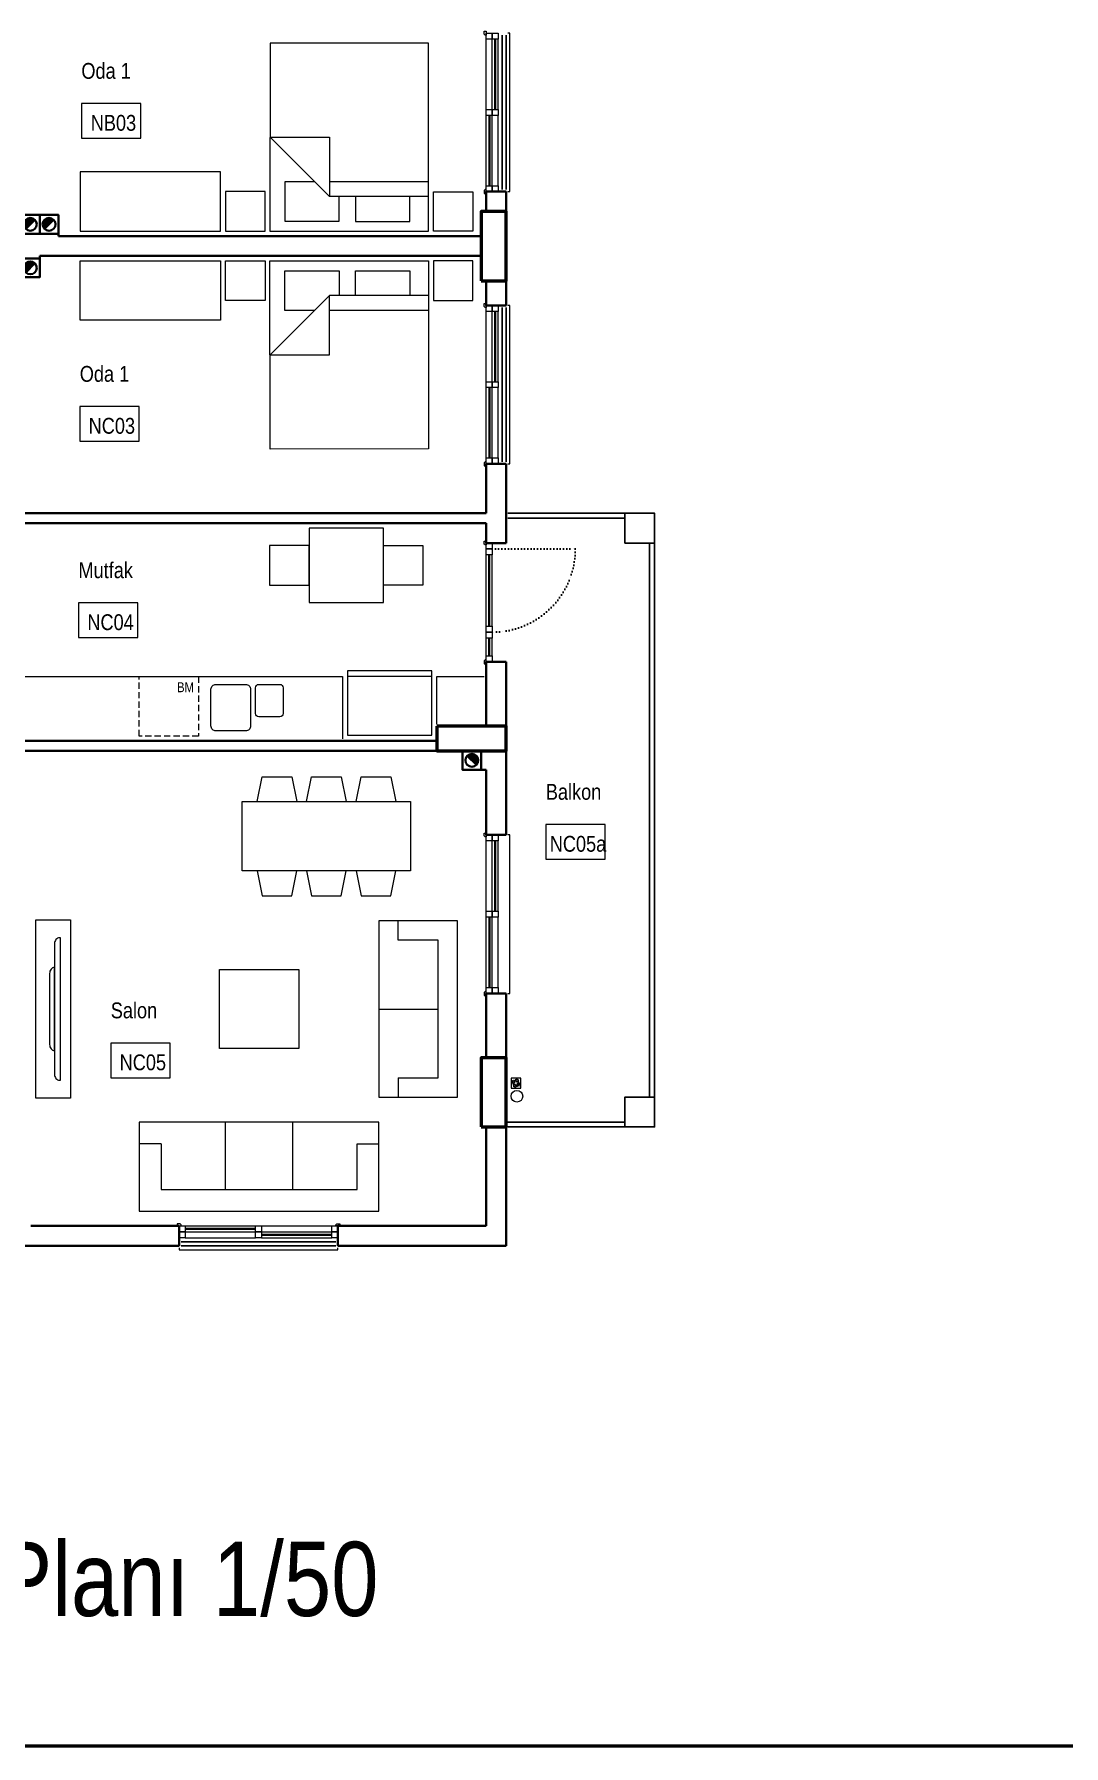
# Model space of a CAD drawing. Header units: millimetres. Extents: x 1811019 to 3717122, y -501178 to -243171.
# Drawn here: x 1862726 to 1863766, y -246506 to -244777 of the extents above; entities that cross this region are included whole.
import ezdxf
from ezdxf.enums import TextEntityAlignment as Align

# ---------------------------------------------------------------- set-up
doc = ezdxf.new("R2010")
doc.units = ezdxf.units.MM
doc.linetypes.add('izdüşüm arka', pattern=[3.175, 0, -3.175])
doc.linetypes.add('izdüşüm ön', pattern=[9.525, 6.35, -3.175])
for name, color, linetype, lineweight in [('a_ba', 6, 'Continuous', 50), ('a_doğrama', 251, 'Continuous', 20), ('a_duvar', 255, 'Continuous', 35), ('a_görünüş', 32, 'Continuous', 25), ('a_görünüş_ince', 8, 'Continuous', 20), ('a_izdüşüm_arka', 255, 'izdüşüm arka', 30), ('a_izdüşüm_ön', 6, 'izdüşüm ön', 9), ('a_not_mahal', 253, 'Continuous', 5), ('a_not_text', 7, 'Continuous', 13), ('a_tefriş', 8, 'Continuous', 20), ('a_çerçeve_line', 7, 'Continuous', 50), ('m_yib', 65, 'Continuous', 20)]:
    doc.layers.add(name, color=color, linetype=linetype, lineweight=lineweight)
doc.styles.get("Standard").update_dxf_attribs({"font": 'ARIALN.TTF'})

# ---------------------------------------------------------------- blocks, each defined once
blk = doc.blocks.new('160p')
at = {"layer": 'a_doğrama', "color": 251}
for points in [[(-6, -6), (-6, 0), (-12, 0), (-12, -6)], [(0, -6), (0, 0), (-6, 0), (-6, -6)], [(-6, -83), (-6, -77), (-12, -77), (-12, -83)], [(0, -83), (0, -77), (-6, -77), (-6, -83)], [(-6, -160), (-6, -154), (-12, -154), (-12, -160)], [(0, -160), (0, -154), (-6, -154), (-6, -160)]]:
    blk.add_lwpolyline(points, close=True, dxfattribs=at)
for points in [[(2, -1), (2, 2), (0, 2), (0, -2), (1, -2), (2, -1)], [(-9.5, -6), (-9.5, -77)], [(-8.5, -6), (-8.5, -77)], [(-3.5, -83), (-3.5, -154)], [(-2.5, -83), (-2.5, -154)], [(2, -159), (2, -162), (0, -162), (0, -158), (1, -158), (2, -159)]]:
    blk.add_lwpolyline(points, dxfattribs=at)
at = {"layer": 'a_görünüş_ince', "color": 251}
for points in [[(-22, -160), (-24, -160), (-24, 0), (-22, 0)], [(-12, -77), (-12, -6)], [(-6, -77), (-6, -6)], [(-6, -77), (-6, -6)], [(0, -77), (0, -6)], [(-12, -154), (-12, -83)], [(-6, -154), (-6, -83)], [(-6, -154), (-6, -83)], [(0, -154), (0, -83)]]:
    blk.add_lwpolyline(points, dxfattribs=at)
blk = doc.blocks.new('kapı_120_c_blok')
at = {"layer": 'a_doğrama', "color": 251}
for points in [[(-2, 119), (-2, 122), (0, 122), (0, 118), (-1, 118), (-2, 119)], [(2.5, 114), (2.5, 96)], [(3.5, 114), (3.5, 96)], [(2.5, 84), (2.5, 12)], [(3.5, 84), (3.5, 12)], [(-2, 1), (-2, -2), (0, -2), (0, 2), (-1, 2), (-2, 1)]]:
    blk.add_lwpolyline(points, dxfattribs=at)
for points in [[(0, 114), (6, 114), (6, 120), (0, 120)], [(0, 90), (6, 90), (6, 96), (0, 96)], [(0, 84), (6, 84), (6, 90), (0, 90)], [(0, 6), (6, 6), (6, 12), (0, 12)], [(0, 0), (6, 0), (6, 6), (0, 6)]]:
    blk.add_lwpolyline(points, close=True, dxfattribs=at)
at = {"layer": 'a_görünüş_ince', "color": 251}
for points in [[(0, 114), (0, 96)], [(6, 114), (6, 96)], [(0, 84), (0, 12)], [(6, 84), (6, 12)]]:
    blk.add_lwpolyline(points, dxfattribs=at)
at = {"layer": 'a_izdüşüm_arka', "color": 251}
blk.add_lwpolyline([(6, 6), (90, 6)], dxfattribs=at)
blk.add_arc((6, 6), 84, 0, 90, dxfattribs=at)
blk = doc.blocks.new('baca_müstakil')
at = {"layer": 'a_duvar'}
h = blk.add_hatch(color=256, dxfattribs=at)
h.dxf.hatch_style = 1
h.paths.add_polyline_path([(4.9, -4.9, 0.198912), (3, -9.5, 0.668179), (14.1, -14.1)])
blk.add_line((4.9, -4.9), (14.1, -14.1), dxfattribs=at)
blk.add_lwpolyline([(0, -19), (19, -19), (19, 0), (0, 0)], close=True, dxfattribs=at)
blk.add_circle((9.5, -9.5), 6.5, dxfattribs=at)
blk = doc.blocks.new('tefriş_koltuk_242x90')
at = {"layer": 'a_tefriş'}
for p, q in [((-34, -22), (-34, -90)), ((34, -22), (34, -90)), ((-99, -68), (-121, -68)), ((99, -68), (121, -68))]:
    blk.add_line(p, q, dxfattribs=at)
for points in [[(-121, -90), (-121, 0), (121, 0), (121, -90), (-121, -90)], [(-99, -68), (-99, -22), (99, -22), (99, -68)]]:
    blk.add_lwpolyline(points, dxfattribs=at)
blk = doc.blocks.new('tefriş_koltuk_202x90')
at = {"layer": 'a_tefriş'}
for p, q in [((0, -90), (0, -22)), ((-79, -68), (-101, -68)), ((79, -68), (101, -68))]:
    blk.add_line(p, q, dxfattribs=at)
for points in [[(101, -90), (101, 0), (-101, 0), (-101, -90), (101, -90)], [(79, -68), (79, -22), (-79, -22), (-79, -68)]]:
    blk.add_lwpolyline(points, dxfattribs=at)
blk = doc.blocks.new('tefirş_tv')
at = {"layer": 'a_tefriş'}
for points in [[(35, 10), (35, 10, 0.414214), (30, 15), (-30, 15, 0.414214), (-35, 10), (-35, 10)], [(60, 4), (60, 5, 0.414214), (55, 10), (-55, 10, 0.414214), (-60, 5), (-60, 4)]]:
    blk.add_lwpolyline(points, format="xyb", close=True, dxfattribs=at)
blk = doc.blocks.new('tefriş_yatak_çift')
at = {"layer": 'a_tefriş'}
for points in [[(-85, -5), (-85, -45), (-125, -45), (-125, -5)], [(80, -195), (80, -5), (-80, -5), (-80, -195)], [(85, -5), (85, -45), (125, -45), (125, -5)]]:
    blk.add_lwpolyline(points, close=True, dxfattribs=at)
for points in [[(-6.3, -40), (-6.3, -15), (-61.3, -15), (-61.3, -40)], [(35, -55), (65, -55), (65, -15), (10, -15), (10, -40)], [(-80, -40), (20, -40), (80, -100), (20, -100), (20, -40)], [(-80, -55), (20, -55)]]:
    blk.add_lwpolyline(points, dxfattribs=at)
blk = doc.blocks.new('tefriş_süzgeç')
at = {"layer": 'a_tefriş'}
for p, q in [((5, 0), (-5, 0)), ((-5, 0), (-5, -10)), ((5, -10), (5, 0)), ((-5, -10), (5, -10)), ((-3.6, -5.1), (-4.1, -5.1)), ((-2.6, -5.1), (-3.1, -5.1)), ((-2.5, -2.5), (-2.9, -2.2)), ((-2.6, -7.6), (-2.9, -7.9)), ((-2, -3.3), (-2.3, -3)), ((-1.9, -6.9), (-2.2, -7.2)), ((-1.6, -5.1), (-2.1, -5.1)), ((-1.2, -3.9), (-1.5, -3.6)), ((-1.2, -6.2), (-1.5, -6.5)), ((-0.2, -2.5), (-0.2, -2)), ((-0.1, -1.5), (-0.1, -1)), ((-0.1, -3), (-0.1, -3.5)), ((-0.1, -6.6), (-0.1, -7.1)), ((-0.1, -7.6), (-0.1, -8.1)), ((-0.1, -8.6), (-0.1, -9.1)), ((1, -4), (1.4, -3.6)), ((1.1, -6.2), (1.4, -6.5)), ((1.5, -5.1), (2, -5.1)), ((1.7, -3.3), (2.1, -2.9)), ((1.8, -6.9), (2.1, -7.2)), ((2.5, -2.5), (2.8, -2.2)), ((2.5, -5.1), (3, -5.1)), ((2.5, -7.5), (2.8, -7.9)), ((3.5, -5.1), (4, -5.1))]:
    blk.add_line(p, q, dxfattribs=at)
for centre, radius, start, end in [((-0.1, -5.1), 4.06, 134.2896, 180), ((-0.1, -5.1), 3.56, 134.2896, 180), ((-0.1, -5.1), 3.06, 180, 225), ((-0.1, -5.1), 4.06, 225, 270), ((-0.1, -5.1), 2.56, 180, 225), ((-0.1, -5.1), 3.56, 225, 270), ((-0.4, -4.4), 2.4, 84.5943, 143.2016), ((-0.1, -5.1), 2.06, 134.2896, 180), ((-0.1, -5), 2.44, 90.343, 138.1212), ((-0.1, -5.1), 1.56, 134.2896, 180), ((-0.1, -5.1), 2.06, 225, 270), ((-0.1, -5.1), 1.56, 225, 270), ((-0.1, -5.1), 4.06, 45, 90), ((-0.1, -5.1), 3.56, 45, 90), ((-0.1, -5.1), 2.06, 45, 90), ((-0.1, -5.1), 1.56, 45, 90), ((-0.1, -5.1), 2.56, 270, 315.7104), ((-0.1, -5.1), 3.06, 270, 315.7104), ((-0.1, -5.1), 1.56, 314.2896, 360), ((-0.1, -5.1), 2.06, 314.2896, 360), ((-0.1, -5.1), 2.56, 360, 45), ((-0.1, -5.1), 3.06, 360, 45), ((-0.1, -5.1), 3.56, 314.2896, 360), ((-0.1, -5.1), 4.06, 314.2896, 360)]:
    blk.add_arc(centre, radius, start, end, dxfattribs=at)

msp = doc.modelspace()

# ---------------------------------------------------------------- linework, layer by layer
at = {"layer": 'a_ba', "color": 253}
for points in [[(1863177.7, -245026.3), (1863202.7, -245026.3), (1863202.7, -244956.3), (1863177.7, -244956.3)], [(1863132.7, -245476.3), (1863132.7, -245501.3), (1863202.7, -245501.3), (1863202.7, -245476.3)], [(1863177.7, -245881.3), (1863202.7, -245881.3), (1863202.7, -245811.3), (1863177.7, -245811.3)]]:
    msp.add_lwpolyline(points, close=True, dxfattribs=at)
at = {"layer": 'a_duvar'}
for p, q in [((1863182.7, -244936.3), (1863182.7, -244956.3)), ((1863202.7, -244956.3), (1863202.7, -244936.3)), ((1862750.7, -244981.3), (1863177.7, -244981.3)), ((1862731.7, -245001.3), (1863177.7, -245001.3)), ((1862731.7, -245003.8), (1862731.7, -245001.3)), ((1863182.7, -245026.3), (1863182.7, -245051.3)), ((1863202.7, -245051.3), (1863202.7, -245026.3)), ((1863182.7, -245211.3), (1863182.7, -245261.3)), ((1863202.7, -245261.3), (1863202.7, -245211.3)), ((1862592.7, -245261.3), (1863182.7, -245261.3)), ((1862592.7, -245271.3), (1863182.7, -245271.3)), ((1863182.7, -245271.3), (1863182.7, -245291.3)), ((1863202.7, -245261.3), (1863202.7, -245261.3)), ((1863202.7, -245261.3), (1863202.7, -245281.3)), ((1863202.7, -245281.3), (1863202.7, -245281.3)), ((1863202.7, -245291.3), (1863202.7, -245281.3)), ((1863182.7, -245411.3), (1863182.7, -245476.3)), ((1863202.7, -245586.3), (1863202.7, -245411.3)), ((1862602.7, -245491.3), (1863132.7, -245491.3)), ((1862592.7, -245501.3), (1863182.7, -245501.3)), ((1863182.7, -245520.3), (1863182.7, -245586.3)), ((1863182.7, -245746.3), (1863182.7, -245811.3)), ((1863202.7, -245861.3), (1863202.7, -245746.3)), ((1863182.7, -245881.3), (1863182.7, -245981.3)), ((1863202.7, -246001.3), (1863202.7, -245881.3)), ((1862872.7, -245981.3), (1862722.7, -245981.3)), ((1863182.7, -245981.3), (1863032.7, -245981.3)), ((1862667.7, -246001.3), (1862872.7, -246001.3)), ((1863032.7, -246001.3), (1863202.7, -246001.3))]:
    msp.add_line(p, q, dxfattribs=at)
for points in [[(1863182.7, -244936.3), (1863202.7, -244936.3)], [(1862750.7, -244978.8), (1862750.7, -244981.3)], [(1863182.7, -245051.3), (1863202.7, -245051.3)], [(1863182.7, -245211.3), (1863202.7, -245211.3)], [(1863202.7, -245291.3), (1863182.7, -245291.3)], [(1863202.7, -245411.3), (1863182.7, -245411.3)], [(1863177.7, -245520.3), (1863182.7, -245520.3)], [(1863182.7, -245586.3), (1863202.7, -245586.3)], [(1863182.7, -245746.3), (1863202.7, -245746.3)], [(1862872.7, -246001.3), (1862872.7, -245981.3)], [(1863032.7, -246001.3), (1863032.7, -245981.3)]]:
    msp.add_lwpolyline(points, dxfattribs=at)
at = {"layer": 'a_görünüş', "color": 251}
for points in [[(1863198.7, -244934.3), (1863198.7, -244778.3)], [(1863202.7, -244934.3), (1863202.7, -244778.3)], [(1863198.7, -245209.3), (1863198.7, -245053.3)], [(1863202.7, -245209.3), (1863202.7, -245053.3)], [(1863322.7, -245261.3), (1863204.7, -245261.3)], [(1863322.7, -245266.3), (1863204.7, -245266.3)], [(1863347.7, -245851.3), (1863347.7, -245291.3)], [(1863352.7, -245851.3), (1863352.7, -245291.3)], [(1863204.7, -245876.3), (1863322.7, -245876.3)], [(1863204.7, -245881.3), (1863322.7, -245881.3)], [(1863030.7, -245997.3), (1862874.7, -245997.3)], [(1863030.7, -246001.3), (1862874.7, -246001.3)]]:
    msp.add_lwpolyline(points, dxfattribs=at)
for points in [[(1863322.7, -245291.3), (1863352.7, -245291.3), (1863352.7, -245261.3), (1863322.7, -245261.3)], [(1863322.7, -245881.3), (1863352.7, -245881.3), (1863352.7, -245851.3), (1863322.7, -245851.3)]]:
    msp.add_lwpolyline(points, close=True, dxfattribs=at)
at = {"layer": 'a_izdüşüm_ön', "color": 251}
msp.add_lwpolyline([(1862892.2, -245426.3), (1862892.2, -245486.3), (1862832.2, -245486.3), (1862832.2, -245426.3)], close=True, dxfattribs=at)
at = {"layer": 'a_not_mahal'}
for points in [[(1862833.8, -244847.3), (1862773.8, -244847.3), (1862773.8, -244882.3), (1862833.8, -244882.3)], [(1862832.2, -245153.4), (1862772.2, -245153.4), (1862772.2, -245188.4), (1862832.2, -245188.4)], [(1862830.9, -245351.8), (1862770.9, -245351.8), (1862770.9, -245386.8), (1862830.9, -245386.8)], [(1863302.9, -245575.7), (1863242.9, -245575.7), (1863242.9, -245610.7), (1863302.9, -245610.7)], [(1862863.5, -245796.5), (1862803.5, -245796.5), (1862803.5, -245831.5), (1862863.5, -245831.5)]]:
    msp.add_lwpolyline(points, close=True, dxfattribs=at)
at = {"layer": 'a_tefriş'}
for p, q in [((1862594.7, -245426.3), (1863037.7, -245426.3)), ((1863132.7, -245426.3), (1863180.7, -245426.3))]:
    msp.add_line(p, q, dxfattribs=at)
for points in [[(1862772.7, -244916.2), (1862772.7, -244976.2), (1862914.3, -244976.2), (1862914.3, -244916.2)], [(1862772.7, -245066.3), (1862772.7, -245006.3), (1862914.3, -245006.3), (1862914.3, -245066.3)], [(1863078.8, -245351.3), (1863078.8, -245276.3), (1863003.8, -245276.3), (1863003.8, -245351.3)], [(1863003.8, -245333.8), (1863003.8, -245293.8), (1862963.8, -245293.8), (1862963.8, -245333.8)], [(1863118.8, -245333.8), (1863078.8, -245333.8), (1863078.8, -245293.8), (1863118.8, -245293.8)], [(1863106.3, -245622.6), (1862936.3, -245622.6), (1862936.3, -245552.6), (1863106.3, -245552.6)], [(1862762.7, -245852.1), (1862727.7, -245852.1), (1862727.7, -245672.1), (1862762.7, -245672.1)], [(1862993.3, -245802.1), (1862913.3, -245802.1), (1862913.3, -245722.1), (1862993.3, -245722.1)]]:
    msp.add_lwpolyline(points, close=True, dxfattribs=at)
for points in [[(1863037.7, -245426.3), (1863037.7, -245489.3)], [(1863127.7, -245485.3), (1863127.7, -245420.3), (1863042.7, -245420.3), (1863042.7, -245485.3), (1863127.7, -245485.3), (1863127.7, -245426.3), (1863042.7, -245426.3)], [(1863132.7, -245474.3), (1863132.7, -245426.3)], [(1862951.3, -245552.6), (1862956.3, -245527.6), (1862986.3, -245527.6), (1862991.3, -245552.6)], [(1863001.3, -245552.6), (1863006.3, -245527.6), (1863036.3, -245527.6), (1863041.3, -245552.6)], [(1863051.3, -245552.6), (1863056.3, -245527.6), (1863086.3, -245527.6), (1863091.3, -245552.6)], [(1862951.3, -245622.6), (1862956.3, -245647.6), (1862986.3, -245647.6), (1862991.3, -245622.6)], [(1863001.3, -245622.6), (1863006.3, -245647.6), (1863036.3, -245647.6), (1863041.3, -245622.6)], [(1863051.3, -245622.6), (1863056.3, -245647.6), (1863086.3, -245647.6), (1863091.3, -245622.6)]]:
    msp.add_lwpolyline(points, dxfattribs=at)
for points in [[(1862944.7, -245476.1, -0.414214), (1862939.7, -245481.1), (1862909.7, -245481.1, -0.414214), (1862904.7, -245476.1), (1862904.7, -245439.1, -0.414214), (1862909.7, -245434.1), (1862939.7, -245434.1, -0.414214), (1862944.7, -245439.1), (1862944.7, -245476.1)], [(1862977.7, -245463.5, -0.414214), (1862974.2, -245467), (1862953.2, -245467, -0.414214), (1862949.7, -245463.5), (1862949.7, -245437.6, -0.414214), (1862953.2, -245434.1), (1862974.2, -245434.1, -0.414214), (1862977.7, -245437.6), (1862977.7, -245463.5)]]:
    msp.add_lwpolyline(points, format="xyb", dxfattribs=at)
at = {"layer": 'a_çerçeve_line'}
msp.add_lwpolyline([(1872123.9, -246506.5), (1872123.9, -243506.5), (1853005.4, -243506.5), (1853005.4, -246506.5)], close=True, dxfattribs=at)
at = {"layer": 'm_yib'}
msp.add_circle((1863213.7, -245850.2), 5.92, dxfattribs=at)

# ---------------------------------------------------------------- block references
at = {"xscale": -1, "rotation": 180}
msp.add_blockref('kapı_120_c_blok', (1863182.7, -245291.3), dxfattribs=at)
at = {"layer": 'a_duvar', "xscale": -1}
for p in [(1863182.7, -244776.3), (1863182.7, -245051.3), (1863182.7, -245586.3)]:
    msp.add_blockref('160p', p, dxfattribs=at)
at = {"layer": 'a_duvar', "rotation": 270}
for p in [(1862731.7, -244959.8), (1862750.7, -244959.8), (1862731.7, -245003.8)]:
    msp.add_blockref('baca_müstakil', p, dxfattribs=at)
at = {"layer": 'a_duvar', "xscale": -1}
for name, p, rotation in [('baca_müstakil', (1863158.7, -245501.3), 90), ('160p', (1863032.7, -245981.3), 270)]:
    msp.add_blockref(name, p, dxfattribs=dict(at, rotation=rotation))
at = {"layer": 'a_tefriş', "extrusion": (0, 0, -1), "xscale": -1, "zscale": -1, "rotation": 180.0301700967464}
msp.add_blockref('tefriş_yatak_çift', (-1863044.3, -244981.3), dxfattribs=at)
at = {"layer": 'a_tefriş', "extrusion": (0, 0, -1), "zscale": -1, "rotation": 359.9698299032536}
msp.add_blockref('tefriş_yatak_çift', (-1863044.3, -245001.3), dxfattribs=at)
at = {"layer": 'a_tefriş', "lineweight": -3, "extrusion": (5.02899e-31, 2.24181e-16, -1), "xscale": -0.882352941176479, "yscale": 0.882352941176479, "zscale": -0.882352941176479, "rotation": 90}
msp.add_blockref('tefriş_koltuk_202x90', (-1863153.7, -245762.1), dxfattribs=at)
at = {"layer": 'a_tefriş', "extrusion": (0, 0, -1), "xscale": -1.2, "rotation": 270.0000016677939}
msp.add_blockref('tefirş_tv', (-1862756.7, -245762.1), dxfattribs=at)
at = {"layer": 'a_tefriş'}
msp.add_blockref('tefriş_süzgeç', (1863212.8, -245832), dxfattribs=at)
at = {"layer": 'a_tefriş', "xscale": -1, "rotation": 180}
msp.add_blockref('tefriş_koltuk_242x90', (1862953.3, -245966.3), dxfattribs=at)

# ---------------------------------------------------------------- texts
at = {"layer": 'a_not_mahal'}
for s, height, p in [('Oda 1', 16, (1862773.8, -244822.3)), ('Oda 1', 16, (1862772.2, -245128.4)), ('Mutfak', 16, (1862770.9, -245326.8)), ('BM', 10, (1862870.4, -245442)), ('Balkon', 16, (1863242.9, -245550.7)), ('Salon', 16, (1862803.5, -245771.5))]:
    msp.add_text(s, height=height, dxfattribs=at).set_placement(p)
for s, p in [('NB03', (1862806.2, -244874.8)), ('NC03', (1862804.6, -245180.9)), ('NC04', (1862803.3, -245379.3)), ('NC05a', (1863275.4, -245603.2)), ('NC05', (1862835.9, -245824))]:
    msp.add_text(s, height=16, rotation=360, dxfattribs=at).set_placement(p, align=Align.CENTER)
at = {"layer": 'a_not_text'}
msp.add_text('1. Kat Planı 1/50 ', height=75, dxfattribs=at).set_placement((1862438.6, -246375.4))

doc.saveas('drawing.dxf')
